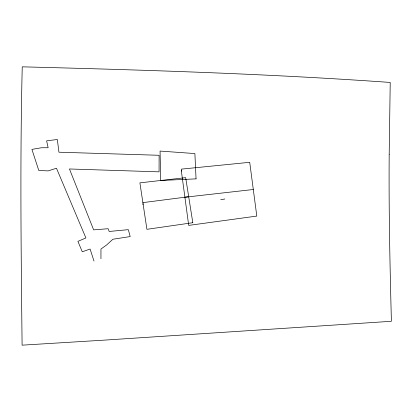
<?xml version="1.0" encoding="UTF-8"?>
<svg xmlns="http://www.w3.org/2000/svg" width="412" height="412" viewBox="0 0 412 412"><rect width="100%" height="100%" fill="white"/><g stroke="black" fill="none" stroke-linecap="round" stroke-linejoin="round"><path stroke-width="0.62" d="M220.724 199.748L224.864 198.981M142.542 204.136L143.546 204.002M142.887 202.627L188.701 196.735M184.988 197.214L253.303 189.505M93.993 261.048L90.099 249.044L82.266 251.784L77.909 241.365L85.907 237.945L56.47 168.23L48.132 170.903L38.779 170.465L31.915 149.386L41.54 147.748L48.137 147.748L46.623 140.842L57.335 139.493L58.926 152.208L159.114 155.288L159.063 171.85L69.443 168.972L93.653 229.875L108.114 228.706L109.195 231.467L128.317 229.654L130.197 236.56L112.898 239.243L106.569 245.022L100.95 249.044L100.95 258.736M181.29 170.46L188.701 225.4L256.805 216.079L249.713 162.307L181.383 169.126L181.383 171.14M389.186 154.732C388.748 210.259 389.943 265.781 391.4 321.288L105.714 340.039L22.099 345.168C21.094 252.386 19.972 159.604 22.243 66.832C144.962 69.973 267.754 73.722 390.221 82.446L389.186 154.732M192.811 222.712L146.914 229.314L139.9 182.851L185.678 177.66L192.811 222.712M196.055 178.87L160.726 180.487L160.057 151.07L194.891 153.568L196.055 178.87"/></g></svg>
